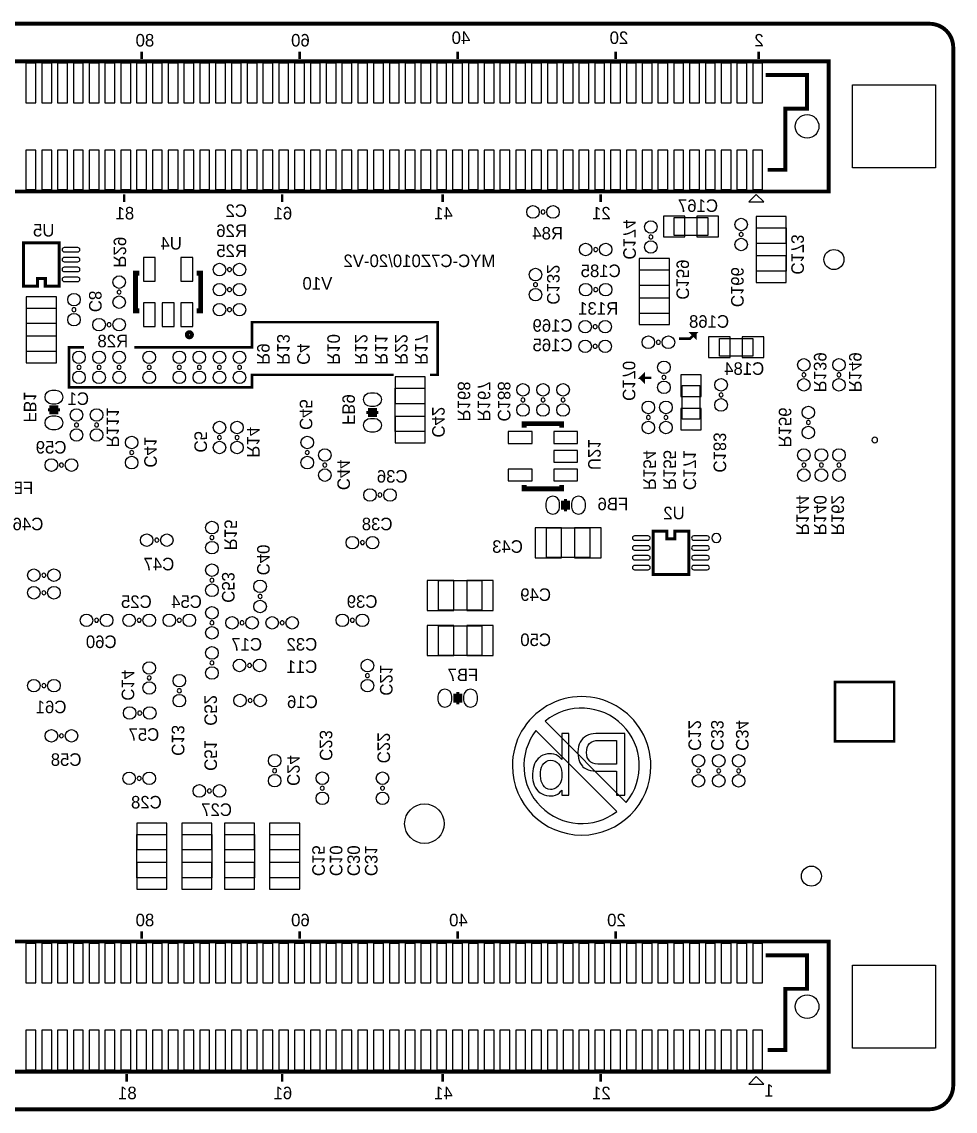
# Model space of a CAD drawing. Extents: x -0.1 to 75.1, y -0.1 to 55.1.
# Drawn here: x 27.8 to 75.1, y -0.1 to 55.1 of the extents above; entities that cross this region are included whole.
import ezdxf

# ---------------------------------------------------------------- set-up
doc = ezdxf.new("R2010")
doc.units = 0
for name, color, linetype in [('BG_OUTLINE', 7, 'CONTINUOUS'), ('BG_SILKSCREEN_BOTTOM', 254, 'CONTINUOUS'), ('PG_SILKSCREEN_BOTTOM', 153, 'CONTINUOUS'), ('PIN_BOTTOM', 132, 'CONTINUOUS'), ('RD_SILKSCREEN_BOTTOM', 253, 'CONTINUOUS')]:
    doc.layers.add(name, color=color, linetype=linetype)

msp = doc.modelspace()

# ---------------------------------------------------------------- linework, layer by layer
at = {"layer": 'BG_OUTLINE', "const_width": 0.2}
msp.add_lwpolyline([(1.199998, 0), (73.800005, 0, 0.414212), (75.000002, 1.199998), (75.000002, 53.799994, 0.414213), (73.800005, 54.999992), (1.199998, 54.999992, 0.414214), (0, 53.799994), (0, 1.199998, 0.414212), (1.199998, 0)], format="xyb", dxfattribs=at)
at = {"layer": 'BG_SILKSCREEN_BOTTOM', "const_width": 0.127}
for points in [[(33.909, 53.213), (33.909, 53.594)], [(41.91, 53.213), (41.91, 53.594)], [(49.911, 53.213), (49.911, 53.594)], [(57.912, 53.213), (57.912, 53.594)], [(65.151, 53.213), (65.151, 53.594)], [(33.02, 45.974), (33.02, 46.355)], [(41.021, 45.974), (41.021, 46.355)], [(49.149, 45.974), (49.149, 46.355)], [(57.15, 45.974), (57.15, 46.355)], [(33.528, 38.608), (39.497, 38.608), (39.497, 39.878), (44.069, 39.878)], [(44.069, 39.878), (48.895, 39.878), (48.895, 37.211), (48.514, 37.211)], [(61.1124, 39.0398), (61.6712, 39.0398), (61.9506, 39.3192), (61.7474, 39.3192), (61.9506, 39.116), (61.9506, 39.2684), (61.9252, 39.2938)], [(46.6598, 37.211), (39.497, 37.211), (39.497, 36.576), (30.226, 36.576), (30.226, 38.608), (30.988, 38.608)], [(59.7154, 37.0586), (59.182, 37.0586), (59.3344, 37.211), (59.3344, 36.8808), (59.182, 37.0332), (59.182, 37.0586), (59.2328, 37.0586), (59.2836, 37.0078)], [(69.0118, 18.6436), (72.011794, 18.6436), (72.011794, 21.643594), (69.0118, 21.643594), (69.0118, 18.6436)], [(33.909, 8.636), (33.909, 9.017)], [(41.91, 8.636), (41.91, 9.017)], [(49.911, 8.636), (49.911, 9.017)], [(57.912, 8.636), (57.912, 9.017)], [(33.147, 1.397), (33.147, 1.778)], [(41.021, 1.397), (41.021, 1.778)], [(49.149, 1.397), (49.149, 1.778)], [(57.15, 1.397), (57.15, 1.778)]]:
    msp.add_lwpolyline(points, dxfattribs=at)
at = {"layer": 'BG_SILKSCREEN_BOTTOM'}
for points in [[(59.690203, 17.399889, 1), (52.676822, 17.399899, 1)], [(58.446695, 15.550109, 0.904497), (54.333902, 19.662902)], [(53.870606, 19.186906, 0.880006), (57.970699, 15.087092)]]:
    msp.add_lwpolyline(points, format="xyb", close=True, dxfattribs=at)
for points in [[(53.990494, 16.114293), (54.080105, 16.03629), (54.180003, 15.974009), (54.288893, 15.927603), (54.407003, 15.896107), (54.535095, 15.880309), (54.610711, 15.877311), (54.746906, 15.886201), (54.867988, 15.914599), (54.97289, 15.961893), (55.063898, 16.027603), (55.139311, 16.112007), (55.175607, 16.169894), (55.175607, 15.913608), (55.54091, 15.913608), (55.54091, 19.033998), (55.175607, 19.033998), (55.175607, 17.72031), (55.087012, 17.816297), (54.991, 17.893005), (54.887089, 17.950409), (54.777107, 17.989804), (54.660292, 18.009895), (54.592499, 18.011902), (54.46141, 18.003799), (54.340506, 17.97939), (54.227501, 17.939207), (54.12359, 17.882895), (54.027603, 17.810201), (53.990494, 17.774895), (53.916605, 17.692091), (53.854096, 17.599406), (53.801797, 17.497298), (53.760395, 17.3863), (53.730093, 17.266412), (53.708808, 17.137405), (53.699588, 16.997909), (53.698902, 16.935399), (53.704007, 16.795191), (53.720009, 16.663111), (53.748203, 16.539997), (53.786507, 16.425901), (53.836011, 16.320999), (53.896489, 16.225291), (53.967101, 16.138398)], [(56.154295, 17.468088), (56.223891, 17.383506), (56.234101, 17.373295), (56.318607, 17.300702), (56.414695, 17.241291), (56.521604, 17.1958), (56.640501, 17.162501), (56.769711, 17.143197), (56.908903, 17.136389), (57.948093, 17.136389), (57.948093, 15.913608), (58.367701, 15.913608), (58.367701, 19.033998), (56.908903, 19.033998), (56.776595, 19.026911), (56.653709, 19.004509), (56.537606, 18.968212), (56.431688, 18.916904), (56.332907, 18.850305), (56.25211, 18.778703), (56.177409, 18.692901), (56.11589, 18.597093), (56.067401, 18.4912), (56.031105, 18.375097), (56.007991, 18.249113), (55.996789, 18.112511), (55.996789, 18.067503), (56.002911, 17.923993), (56.022011, 17.792903), (56.053507, 17.673091), (56.097907, 17.564811)], [(56.999607, 18.687796), (57.948093, 18.687796), (57.948093, 17.483303), (56.999607, 17.483303), (56.865495, 17.494504), (56.748401, 17.528794), (56.647588, 17.586198), (56.598312, 17.629403), (56.525389, 17.72031), (56.47309, 17.825212), (56.442788, 17.945303), (56.434711, 18.067503), (56.443905, 18.2118), (56.471007, 18.335701), (56.516499, 18.439613), (56.579999, 18.523407), (56.673699, 18.599099), (56.779897, 18.651499), (56.898794, 18.680913)], [(54.610711, 17.683988), (54.726789, 17.671009), (54.836797, 17.630394), (54.941699, 17.563109), (55.011295, 17.501311), (55.082897, 17.412691), (55.133494, 17.308805), (55.164507, 17.188688), (55.175607, 17.053509), (55.175607, 16.826509), (55.164507, 16.698493), (55.132503, 16.581399), (55.078909, 16.475405), (55.003192, 16.379698), (54.993007, 16.369513), (54.895191, 16.289807), (54.787292, 16.235401), (54.670198, 16.20901), (54.610711, 16.205911), (54.487597, 16.222193), (54.378809, 16.270503), (54.300095, 16.333191), (54.231489, 16.415995), (54.177895, 16.51381), (54.137509, 16.624808), (54.111398, 16.750792), (54.100197, 16.890009), (54.099206, 16.935399), (54.106293, 17.086809), (54.126613, 17.220895), (54.158896, 17.337811), (54.205099, 17.437811), (54.264789, 17.519599), (54.281807, 17.537709), (54.382695, 17.618405), (54.491611, 17.668011), (54.609695, 17.683988)]]:
    msp.add_lwpolyline(points, close=True, dxfattribs=at)
at = {"layer": 'PG_SILKSCREEN_BOTTOM'}
for points, const_width in [([(68.69999, 53.099995), (6.300013, 53.099995), (6.300013, 46.500009), (68.69999, 46.500009), (68.69999, 53.099995)], 0.2), ([(65.499996, 52.399997), (67.599992, 52.399997), (67.599992, 50.7), (66.499994, 50.7), (66.499994, 47.600006), (65.599996, 47.600006)], 0.2), ([(27.929002, 41.699002), (28.629, 41.699002), (28.629, 42.099001), (29.029, 42.099001), (29.029, 41.699002), (29.728998, 41.699002), (29.728998, 43.898998), (27.929002, 43.898998), (27.929002, 41.699002)], 0.1524), ([(33.795005, 40.458898), (33.595107, 40.458898), (33.595107, 42.359097), (33.795005, 42.359097)], 0.249911), ([(36.694897, 40.458898), (36.894999, 40.458898), (36.894999, 42.359097), (36.694897, 42.359097)], 0.249911), ([(29.1592, 35.433), (29.7688, 35.433)], 0.1524), ([(29.3116, 35.5854), (29.6164, 35.5854), (29.6164, 35.2806), (29.3116, 35.2806), (29.3116, 35.5854)], 0.1524), ([(45.2882, 35.306), (45.8978, 35.306)], 0.1524), ([(45.4406, 35.4584), (45.7454, 35.4584), (45.7454, 35.1536), (45.4406, 35.1536), (45.4406, 35.4584)], 0.1524), ([(55.172102, 34.535897), (55.172102, 34.735999), (53.271903, 34.735999), (53.271903, 34.535897)], 0.249911), ([(55.172102, 31.636005), (55.172102, 31.436107), (53.271903, 31.436107), (53.271903, 31.636005)], 0.249911), ([(55.372, 30.9118), (55.372, 30.3022)], 0.1524), ([(55.5244, 30.7594), (55.5244, 30.4546), (55.2196, 30.4546), (55.2196, 30.7594), (55.5244, 30.7594)], 0.1524), ([(61.605998, 29.293998), (60.906, 29.293998), (60.906, 28.893999), (60.506, 28.893999), (60.506, 29.293998), (59.806002, 29.293998), (59.806002, 27.094002), (61.605998, 27.094002), (61.605998, 29.293998)], 0.1524), ([(50.0634, 20.9804), (50.0634, 20.6756), (49.7586, 20.6756), (49.7586, 20.9804), (50.0634, 20.9804)], 0.1524), ([(49.911, 21.1328), (49.911, 20.5232)], 0.1524), ([(68.69999, 8.499983), (6.300013, 8.499983), (6.300013, 1.899996), (68.69999, 1.899996), (68.69999, 8.499983)], 0.2), ([(65.499996, 7.799984), (67.599992, 7.799984), (67.599992, 6.099988), (66.499994, 6.099988), (66.499994, 2.999994), (65.599996, 2.999994)], 0.2)]:
    msp.add_lwpolyline(points, dxfattribs=dict(at, const_width=const_width))
for points in [[(65.024, 46.355), (64.643, 45.974), (65.405, 45.974)], [(60.872091, 45.179488), (62.571909, 45.179488), (62.571909, 44.279312), (60.872091, 44.279312)], [(66.536087, 44.661099), (66.536087, 42.460901), (65.035913, 42.460901), (65.035913, 44.661099)], [(59.117713, 40.327301), (59.117713, 42.527499), (60.617887, 42.527499), (60.617887, 40.327301)], [(29.579087, 40.597099), (29.579087, 38.396901), (28.078887, 38.396901), (28.078887, 40.597099)], [(63.158091, 39.058088), (64.857909, 39.058088), (64.857909, 38.157912), (63.158091, 38.157912)], [(46.747913, 34.332901), (46.747913, 36.533099), (48.248113, 36.533099), (48.248113, 34.332901)], [(62.172088, 36.663909), (62.172088, 34.964091), (61.271912, 34.964091), (61.271912, 36.663909)], [(54.398901, 29.452087), (56.599125, 29.452087), (56.599125, 27.951887), (54.398901, 27.951887)], [(48.937901, 26.785087), (51.138099, 26.785087), (51.138099, 25.284887), (48.937901, 25.284887)], [(48.937901, 24.499087), (51.138125, 24.499087), (51.138125, 22.998887), (48.937901, 22.998887)], [(35.167087, 13.927099), (35.167087, 11.726901), (33.666913, 11.726901), (33.666913, 13.927099)], [(37.453087, 13.927099), (37.453087, 11.726901), (35.952913, 11.726901), (35.952913, 13.927099)], [(39.612087, 13.927099), (39.612087, 11.726901), (38.111913, 11.726901), (38.111913, 13.927099)], [(41.898087, 13.927099), (41.898087, 11.726901), (40.397913, 11.726901), (40.397913, 13.927099)], [(65.024, 1.651), (64.643, 1.27), (65.405, 1.27)]]:
    msp.add_lwpolyline(points, close=True, dxfattribs=at)
for points in [[(54.3306, 45.466, 1), (54.1274, 45.466, 1), (54.3306, 45.466)], [(59.7916, 44.196, 1), (59.5884, 44.196, 1), (59.7916, 44.196)], [(64.3636, 44.323, 1), (64.1604, 44.323, 1), (64.3636, 44.323)], [(56.9976, 43.561, 1), (56.7944, 43.561, 1), (56.9976, 43.561)], [(38.4556, 42.545, 1), (38.2524, 42.545, 1), (38.4556, 42.545)], [(32.8676, 41.402, 1), (32.6644, 41.402, 1), (32.8676, 41.402)], [(38.4556, 41.529, 1), (38.2524, 41.529, 1), (38.4556, 41.529)], [(53.9496, 41.783, 1), (53.7464, 41.783, 1), (53.9496, 41.783)], [(56.9976, 41.529, 1), (56.7944, 41.529, 1), (56.9976, 41.529)], [(30.5816, 40.513, 1), (30.3784, 40.513, 1), (30.5816, 40.513)], [(38.4556, 40.513, 1), (38.2524, 40.513, 1), (38.4556, 40.513)], [(32.3596, 39.751, 1), (32.1564, 39.751, 1), (32.3596, 39.751)], [(56.9722, 39.6494, 1), (56.769, 39.6494, 1), (56.9722, 39.6494)], [(56.9722, 38.6588, 1), (56.769, 38.6588, 1), (56.9722, 38.6588)], [(60.1726, 38.862, 1), (59.9694, 38.862, 1), (60.1726, 38.862)], [(30.8356, 37.592, 1), (30.6324, 37.592, 1), (30.8356, 37.592)], [(31.8516, 37.592, 1), (31.6484, 37.592, 1), (31.8516, 37.592)], [(32.8676, 37.592, 1), (32.6644, 37.592, 1), (32.8676, 37.592)], [(34.3916, 37.592, 1), (34.1884, 37.592, 1), (34.3916, 37.592)], [(35.9156, 37.592, 1), (35.7124, 37.592, 1), (35.9156, 37.592)], [(36.9316, 37.592, 1), (36.7284, 37.592, 1), (36.9316, 37.592)], [(37.9476, 37.592, 1), (37.7444, 37.592, 1), (37.9476, 37.592)], [(38.9636, 37.592, 1), (38.7604, 37.592, 1), (38.9636, 37.592)], [(60.452, 37.084, 1), (60.2488, 37.084, 1), (60.452, 37.084)], [(67.5386, 37.211, 1), (67.3354, 37.211, 1), (67.5386, 37.211)], [(69.3166, 37.211, 1), (69.1134, 37.211, 1), (69.3166, 37.211)], [(53.3146, 35.941, 1), (53.1114, 35.941, 1), (53.3146, 35.941)], [(54.3306, 35.941, 1), (54.1274, 35.941, 1), (54.3306, 35.941)], [(55.3466, 35.941, 1), (55.1434, 35.941, 1), (55.3466, 35.941)], [(63.3476, 36.195, 1), (63.1444, 36.195, 1), (63.3476, 36.195)], [(59.6646, 35.052, 1), (59.4614, 35.052, 1), (59.6646, 35.052)], [(60.5536, 35.052, 1), (60.3504, 35.052, 1), (60.5536, 35.052)], [(67.7672, 34.798, 1), (67.564, 34.798, 1), (67.7672, 34.798)], [(30.7086, 34.671, 1), (30.5054, 34.671, 1), (30.7086, 34.671)], [(31.7246, 34.671, 1), (31.5214, 34.671, 1), (31.7246, 34.671)], [(37.9476, 34.036, 0.99999), (37.7444, 34.036, 1.00001), (37.9476, 34.036)], [(38.8366, 34.036, 1.00001), (38.6334, 34.036, 0.99999), (38.8366, 34.036)], [(33.5026, 33.274, 0.99999), (33.2994, 33.274, 1.00001), (33.5026, 33.274)], [(42.3926, 33.274, 0.99999), (42.1894, 33.274, 1.00001), (42.3926, 33.274)], [(29.9466, 32.639, 0.99999), (29.7434, 32.639, 1.00001), (29.9466, 32.639)], [(43.2816, 32.639, 0.99999), (43.0784, 32.639, 1.00001), (43.2816, 32.639)], [(67.5386, 32.639, 1), (67.3354, 32.639, 1), (67.5386, 32.639)], [(68.4276, 32.639, 1), (68.2244, 32.639, 1), (68.4276, 32.639)], [(69.3166, 32.639, 1), (69.1134, 32.639, 1), (69.3166, 32.639)], [(46.0756, 31.123001, 0.99999), (45.8724, 31.123001, 1.00001), (46.0756, 31.123001)], [(34.7726, 28.837001, 0.99999), (34.5694, 28.837001, 1.00001), (34.7726, 28.837001)], [(37.5666, 28.964001, 0.99999), (37.3634, 28.964001, 1.00001), (37.5666, 28.964001)], [(45.1866, 28.710001, 0.99999), (44.9834, 28.710001, 1.00001), (45.1866, 28.710001)], [(29.0576, 27.059001, 1.00001), (28.8544, 27.059001, 0.99999), (29.0576, 27.059001)], [(37.5666, 26.805001, 0.99999), (37.3634, 26.805001, 1.00001), (37.5666, 26.805001)], [(29.0576, 26.170001, 1.00001), (28.8544, 26.170001, 0.99999), (29.0576, 26.170001)], [(40.005, 25.9842, 0.99999), (39.8018, 25.9842, 1.00001), (40.005, 25.9842)], [(31.7246, 24.773001, 0.99999), (31.5214, 24.773001, 1.00001), (31.7246, 24.773001)], [(33.8836, 24.773001, 0.99999), (33.6804, 24.773001, 1.00001), (33.8836, 24.773001)], [(35.9156, 24.773001, 0.99999), (35.7124, 24.773001, 1.00001), (35.9156, 24.773001)], [(44.6786, 24.773001, 0.99999), (44.4754, 24.773001, 1.00001), (44.6786, 24.773001)], [(37.5666, 24.646001, 0.99999), (37.3634, 24.646001, 1.00001), (37.5666, 24.646001)], [(39.0906, 24.646001, 0.99999), (38.8874, 24.646001, 1.00001), (39.0906, 24.646001)], [(41.1226, 24.646001, 0.99999), (40.9194, 24.646001, 1.00001), (41.1226, 24.646001)], [(37.5666, 22.614001, 0.99999), (37.3634, 22.614001, 1.00001), (37.5666, 22.614001)], [(39.4716, 22.487001, 0.99999), (39.2684, 22.487001, 1.00001), (39.4716, 22.487001)], [(29.0576, 21.463, 1), (28.8544, 21.463, 1), (29.0576, 21.463)], [(34.3916, 21.852001, 0.99999), (34.1884, 21.852001, 1.00001), (34.3916, 21.852001)], [(45.4406, 21.971, 1), (45.2374, 21.971, 1), (45.4406, 21.971)], [(35.9156, 21.206993, 0.99994), (35.7124, 21.207019, 1.00006), (35.9156, 21.206993)], [(39.4986, 20.709001, 0.99999), (39.2954, 20.709001, 1.00001), (39.4986, 20.709001)], [(33.9106, 20.074001, 0.99999), (33.7074, 20.074001, 1.00001), (33.9106, 20.074001)], [(29.9466, 18.923, 1.00001), (29.7434, 18.923, 0.99999), (29.9466, 18.923)], [(40.7416, 17.153001, 0.99999), (40.5384, 17.153001, 1.00001), (40.7416, 17.153001)], [(62.2046, 17.145, 0.99999), (62.0014, 17.145, 1.00001), (62.2046, 17.145)], [(63.228601, 17.145, 1), (63.025401, 17.145, 1), (63.228601, 17.145)], [(64.2366, 17.145, 1), (64.0334, 17.145, 1), (64.2366, 17.145)], [(33.8836, 16.764, 1), (33.6804, 16.764, 1), (33.8836, 16.764)], [(37.4396, 16.129, 1), (37.2364, 16.129, 1), (37.4396, 16.129)], [(43.1546, 16.264001, 0.99999), (42.9514, 16.264001, 1.00001), (43.1546, 16.264001)], [(46.2026, 16.264001, 0.99999), (45.9994, 16.264001, 1.00001), (46.2026, 16.264001)]]:
    msp.add_lwpolyline(points, format="xyb", dxfattribs=at)
at = {"layer": 'PG_SILKSCREEN_BOTTOM', "const_width": 0.2032}
msp.add_lwpolyline([(36.449, 39.243, 1), (36.195, 39.243, 1), (36.449, 39.243)], format="xyb", dxfattribs=at)
at = {"layer": 'PG_SILKSCREEN_BOTTOM'}
for points in [[(71.17019, 33.909, 1), (70.88581, 33.909, 1)], [(63.229592, 28.944011, 1), (62.782408, 28.943989, 1)]]:
    msp.add_lwpolyline(points, format="xyb", close=True, dxfattribs=at)
at = {"layer": 'PIN_BOTTOM'}
for points in [[(28.550006, 51), (28.550006, 52.999996), (28.050007, 52.999996), (28.050007, 51)], [(29.350005, 51), (29.350005, 52.999996), (28.850006, 52.999996), (28.850006, 51)], [(30.150003, 51), (30.150003, 52.999996), (29.650004, 52.999996), (29.650004, 51)], [(30.950002, 51), (30.950002, 52.999996), (30.450003, 52.999996), (30.450003, 51)], [(31.750025, 51), (31.750025, 52.999996), (31.250026, 52.999996), (31.250026, 51)], [(32.550024, 51), (32.550024, 52.999996), (32.050025, 52.999996), (32.050025, 51)], [(33.350022, 51), (33.350022, 52.999996), (32.850023, 52.999996), (32.850023, 51)], [(34.150021, 51), (34.150021, 52.999996), (33.650022, 52.999996), (33.650022, 51)], [(34.950019, 51), (34.950019, 52.999996), (34.45002, 52.999996), (34.45002, 51)], [(35.750017, 51), (35.750017, 52.999996), (35.250018, 52.999996), (35.250018, 51)], [(36.550016, 51), (36.550016, 52.999996), (36.050017, 52.999996), (36.050017, 51)], [(37.350014, 51), (37.350014, 52.999996), (36.850015, 52.999996), (36.850015, 51)], [(38.150013, 51), (38.150013, 52.999996), (37.650014, 52.999996), (37.650014, 51)], [(38.950011, 51), (38.950011, 52.999996), (38.450012, 52.999996), (38.450012, 51)], [(39.750009, 51), (39.750009, 52.999996), (39.25001, 52.999996), (39.25001, 51)], [(40.550008, 51), (40.550008, 52.999996), (40.050009, 52.999996), (40.050009, 51)], [(41.350006, 51), (41.350006, 52.999996), (40.850007, 52.999996), (40.850007, 51)], [(42.150005, 51), (42.150005, 52.999996), (41.650006, 52.999996), (41.650006, 51)], [(42.950003, 51), (42.950003, 52.999996), (42.450004, 52.999996), (42.450004, 51)], [(43.750001, 51), (43.750001, 52.999996), (43.250002, 52.999996), (43.250002, 51)], [(44.550025, 51), (44.550025, 52.999996), (44.050026, 52.999996), (44.050026, 51)], [(45.350024, 51), (45.350024, 52.999996), (44.850025, 52.999996), (44.850025, 51)], [(46.150022, 51), (46.150022, 52.999996), (45.650023, 52.999996), (45.650023, 51)], [(46.95002, 51), (46.95002, 52.999996), (46.450021, 52.999996), (46.450021, 51)], [(47.750019, 51), (47.750019, 52.999996), (47.25002, 52.999996), (47.25002, 51)], [(48.550017, 51), (48.550017, 52.999996), (48.050018, 52.999996), (48.050018, 51)], [(49.350016, 51), (49.350016, 52.999996), (48.850017, 52.999996), (48.850017, 51)], [(50.150014, 51), (50.150014, 52.999996), (49.650015, 52.999996), (49.650015, 51)], [(50.950012, 51), (50.950012, 52.999996), (50.450013, 52.999996), (50.450013, 51)], [(51.750011, 51), (51.750011, 52.999996), (51.250012, 52.999996), (51.250012, 51)], [(52.550009, 51), (52.550009, 52.999996), (52.05001, 52.999996), (52.05001, 51)], [(53.350008, 51), (53.350008, 52.999996), (52.850009, 52.999996), (52.850009, 51)], [(54.150006, 51), (54.150006, 52.999996), (53.650007, 52.999996), (53.650007, 51)], [(54.950004, 51), (54.950004, 52.999996), (54.450005, 52.999996), (54.450005, 51)], [(55.750003, 51), (55.750003, 52.999996), (55.250004, 52.999996), (55.250004, 51)], [(56.550001, 51), (56.550001, 52.999996), (56.050002, 52.999996), (56.050002, 51)], [(57.350025, 51), (57.350025, 52.999996), (56.850026, 52.999996), (56.850026, 51)], [(58.150023, 51), (58.150023, 52.999996), (57.650024, 52.999996), (57.650024, 51)], [(58.950022, 51), (58.950022, 52.999996), (58.450023, 52.999996), (58.450023, 51)], [(59.75002, 51), (59.75002, 52.999996), (59.250021, 52.999996), (59.250021, 51)], [(60.550019, 51), (60.550019, 52.999996), (60.05002, 52.999996), (60.05002, 51)], [(61.350017, 51), (61.350017, 52.999996), (60.850018, 52.999996), (60.850018, 51)], [(62.150015, 51), (62.150015, 52.999996), (61.650016, 52.999996), (61.650016, 51)], [(62.950014, 51), (62.950014, 52.999996), (62.450015, 52.999996), (62.450015, 51)], [(63.750012, 51), (63.750012, 52.999996), (63.250013, 52.999996), (63.250013, 51)], [(64.550011, 51), (64.550011, 52.999996), (64.050012, 52.999996), (64.050012, 51)], [(65.350009, 51), (65.350009, 52.999996), (64.85001, 52.999996), (64.85001, 51)], [(69.900038, 47.700057), (69.900038, 51.899947), (74.099928, 51.899947), (74.099928, 47.700057)], [(69.900063, 47.700057), (69.900063, 51.899947), (74.099953, 51.899947), (74.099953, 47.700057)], [(28.550006, 46.600008), (28.550006, 48.600004), (28.050007, 48.600004), (28.050007, 46.600008)], [(29.350005, 46.600008), (29.350005, 48.600004), (28.850006, 48.600004), (28.850006, 46.600008)], [(30.150003, 46.600008), (30.150003, 48.600004), (29.650004, 48.600004), (29.650004, 46.600008)], [(30.950002, 46.600008), (30.950002, 48.600004), (30.450003, 48.600004), (30.450003, 46.600008)], [(31.750025, 46.600008), (31.750025, 48.600004), (31.250026, 48.600004), (31.250026, 46.600008)], [(32.550024, 46.600008), (32.550024, 48.600004), (32.050025, 48.600004), (32.050025, 46.600008)], [(33.350022, 46.600008), (33.350022, 48.600004), (32.850023, 48.600004), (32.850023, 46.600008)], [(34.150021, 46.600008), (34.150021, 48.600004), (33.650022, 48.600004), (33.650022, 46.600008)], [(34.950019, 46.600008), (34.950019, 48.600004), (34.45002, 48.600004), (34.45002, 46.600008)], [(35.750017, 46.600008), (35.750017, 48.600004), (35.250018, 48.600004), (35.250018, 46.600008)], [(36.550016, 46.600008), (36.550016, 48.600004), (36.050017, 48.600004), (36.050017, 46.600008)], [(37.350014, 46.600008), (37.350014, 48.600004), (36.850015, 48.600004), (36.850015, 46.600008)], [(38.150013, 46.600008), (38.150013, 48.600004), (37.650014, 48.600004), (37.650014, 46.600008)], [(38.950011, 46.600008), (38.950011, 48.600004), (38.450012, 48.600004), (38.450012, 46.600008)], [(39.750009, 46.600008), (39.750009, 48.600004), (39.25001, 48.600004), (39.25001, 46.600008)], [(40.550008, 46.600008), (40.550008, 48.600004), (40.050009, 48.600004), (40.050009, 46.600008)], [(41.350006, 46.600008), (41.350006, 48.600004), (40.850007, 48.600004), (40.850007, 46.600008)], [(42.150005, 46.600008), (42.150005, 48.600004), (41.650006, 48.600004), (41.650006, 46.600008)], [(42.950003, 46.600008), (42.950003, 48.600004), (42.450004, 48.600004), (42.450004, 46.600008)], [(43.750001, 46.600008), (43.750001, 48.600004), (43.250002, 48.600004), (43.250002, 46.600008)], [(44.550025, 46.600008), (44.550025, 48.600004), (44.050026, 48.600004), (44.050026, 46.600008)], [(45.350024, 46.600008), (45.350024, 48.600004), (44.850025, 48.600004), (44.850025, 46.600008)], [(46.150022, 46.600008), (46.150022, 48.600004), (45.650023, 48.600004), (45.650023, 46.600008)], [(46.95002, 46.600008), (46.95002, 48.600004), (46.450021, 48.600004), (46.450021, 46.600008)], [(47.750019, 46.600008), (47.750019, 48.600004), (47.25002, 48.600004), (47.25002, 46.600008)], [(48.550017, 46.600008), (48.550017, 48.600004), (48.050018, 48.600004), (48.050018, 46.600008)], [(49.350016, 46.600008), (49.350016, 48.600004), (48.850017, 48.600004), (48.850017, 46.600008)], [(50.150014, 46.600008), (50.150014, 48.600004), (49.650015, 48.600004), (49.650015, 46.600008)], [(50.950012, 46.600008), (50.950012, 48.600004), (50.450013, 48.600004), (50.450013, 46.600008)], [(51.750011, 46.600008), (51.750011, 48.600004), (51.250012, 48.600004), (51.250012, 46.600008)], [(52.550009, 46.600008), (52.550009, 48.600004), (52.05001, 48.600004), (52.05001, 46.600008)], [(53.350008, 46.600008), (53.350008, 48.600004), (52.850009, 48.600004), (52.850009, 46.600008)], [(54.150006, 46.600008), (54.150006, 48.600004), (53.650007, 48.600004), (53.650007, 46.600008)], [(54.950004, 46.600008), (54.950004, 48.600004), (54.450005, 48.600004), (54.450005, 46.600008)], [(55.750003, 46.600008), (55.750003, 48.600004), (55.250004, 48.600004), (55.250004, 46.600008)], [(56.550001, 46.600008), (56.550001, 48.600004), (56.050002, 48.600004), (56.050002, 46.600008)], [(57.350025, 46.600008), (57.350025, 48.600004), (56.850026, 48.600004), (56.850026, 46.600008)], [(58.150023, 46.600008), (58.150023, 48.600004), (57.650024, 48.600004), (57.650024, 46.600008)], [(58.950022, 46.600008), (58.950022, 48.600004), (58.450023, 48.600004), (58.450023, 46.600008)], [(59.75002, 46.600008), (59.75002, 48.600004), (59.250021, 48.600004), (59.250021, 46.600008)], [(60.550019, 46.600008), (60.550019, 48.600004), (60.05002, 48.600004), (60.05002, 46.600008)], [(61.350017, 46.600008), (61.350017, 48.600004), (60.850018, 48.600004), (60.850018, 46.600008)], [(62.150015, 46.600008), (62.150015, 48.600004), (61.650016, 48.600004), (61.650016, 46.600008)], [(62.950014, 46.600008), (62.950014, 48.600004), (62.450015, 48.600004), (62.450015, 46.600008)], [(63.750012, 46.600008), (63.750012, 48.600004), (63.250013, 48.600004), (63.250013, 46.600008)], [(64.550011, 46.600008), (64.550011, 48.600004), (64.050012, 48.600004), (64.050012, 46.600008)], [(65.350009, 46.600008), (65.350009, 48.600004), (64.85001, 48.600004), (64.85001, 46.600008)], [(60.325991, 45.2501), (60.325991, 44.2087), (61.418191, 44.2087), (61.418191, 45.2501)], [(62.025809, 45.2501), (62.025809, 44.2087), (63.118009, 44.2087), (63.118009, 45.2501)], [(66.548, 45.234098), (65.024, 45.234098), (65.024, 43.887898), (66.548, 43.887898)], [(33.995157, 41.959047), (34.595054, 41.959047), (34.595054, 43.158943), (33.995157, 43.158943)], [(35.895051, 41.959047), (36.494949, 41.959047), (36.494949, 43.158943), (35.895051, 43.158943)], [(59.1058, 41.754298), (60.6298, 41.754298), (60.6298, 43.100498), (59.1058, 43.100498)], [(66.548, 43.234102), (65.024, 43.234102), (65.024, 41.887902), (66.548, 41.887902)], [(29.591, 41.170098), (28.067, 41.170098), (28.067, 39.823898), (29.591, 39.823898)], [(33.995157, 39.659052), (34.595054, 39.659052), (34.595054, 40.858948), (33.995157, 40.858948)], [(34.945041, 39.659052), (35.544938, 39.659052), (35.544938, 40.858948), (34.945041, 40.858948)], [(35.895051, 39.659052), (36.494949, 39.659052), (36.494949, 40.858948), (35.895051, 40.858948)], [(59.1058, 39.754302), (60.6298, 39.754302), (60.6298, 41.100502), (59.1058, 41.100502)], [(29.591, 39.170102), (28.067, 39.170102), (28.067, 37.823902), (29.591, 37.823902)], [(62.611991, 39.1287), (62.611991, 38.0873), (63.704191, 38.0873), (63.704191, 39.1287)], [(64.311809, 39.1287), (64.311809, 38.0873), (65.404009, 38.0873), (65.404009, 39.1287)], [(46.736, 35.759898), (48.26, 35.759898), (48.26, 37.106098), (46.736, 37.106098)], [(62.2427, 37.210009), (61.2013, 37.210009), (61.2013, 36.117809), (62.2427, 36.117809)], [(62.2427, 35.510191), (61.2013, 35.510191), (61.2013, 34.417991), (62.2427, 34.417991)], [(46.736, 33.759902), (48.26, 33.759902), (48.26, 35.106102), (46.736, 35.106102)], [(53.671953, 33.736051), (53.671953, 34.335949), (52.472057, 34.335949), (52.472057, 33.736051)], [(55.971948, 33.736051), (55.971948, 34.335949), (54.772052, 34.335949), (54.772052, 33.736051)], [(55.971948, 32.786041), (55.971948, 33.385938), (54.772052, 33.385938), (54.772052, 32.786041)], [(53.671953, 31.836157), (53.671953, 32.436054), (52.472057, 32.436054), (52.472057, 31.836157)], [(55.971948, 31.836157), (55.971948, 32.436054), (54.772052, 32.436054), (54.772052, 31.836157)], [(53.825902, 29.464), (53.825902, 27.94), (55.172102, 27.94), (55.172102, 29.464)], [(55.825898, 29.464), (55.825898, 27.94), (57.172098, 27.94), (57.172098, 29.464)], [(48.364902, 26.797), (48.364902, 25.273), (49.711102, 25.273), (49.711102, 26.797)], [(50.364898, 26.797), (50.364898, 25.273), (51.711098, 25.273), (51.711098, 26.797)], [(48.364902, 24.511), (48.364902, 22.987), (49.711102, 22.987), (49.711102, 24.511)], [(50.364898, 24.511), (50.364898, 22.987), (51.711098, 22.987), (51.711098, 24.511)], [(35.179, 14.500098), (33.655, 14.500098), (33.655, 13.153898), (35.179, 13.153898)], [(37.465, 14.500098), (35.941, 14.500098), (35.941, 13.153898), (37.465, 13.153898)], [(39.624, 14.500098), (38.1, 14.500098), (38.1, 13.153898), (39.624, 13.153898)], [(41.91, 14.500098), (40.386, 14.500098), (40.386, 13.153898), (41.91, 13.153898)], [(35.179, 12.500102), (33.655, 12.500102), (33.655, 11.153902), (35.179, 11.153902)], [(37.465, 12.500102), (35.941, 12.500102), (35.941, 11.153902), (37.465, 11.153902)], [(39.624, 12.500102), (38.1, 12.500102), (38.1, 11.153902), (39.624, 11.153902)], [(41.91, 12.500102), (40.386, 12.500102), (40.386, 11.153902), (41.91, 11.153902)], [(28.550006, 6.399987), (28.550006, 8.399983), (28.050007, 8.399983), (28.050007, 6.399987)], [(29.350005, 6.399987), (29.350005, 8.399983), (28.850006, 8.399983), (28.850006, 6.399987)], [(30.150003, 6.399987), (30.150003, 8.399983), (29.650004, 8.399983), (29.650004, 6.399987)], [(30.950002, 6.399987), (30.950002, 8.399983), (30.450003, 8.399983), (30.450003, 6.399987)], [(31.750025, 6.399987), (31.750025, 8.399983), (31.250026, 8.399983), (31.250026, 6.399987)], [(32.550024, 6.399987), (32.550024, 8.399983), (32.050025, 8.399983), (32.050025, 6.399987)], [(33.350022, 6.399987), (33.350022, 8.399983), (32.850023, 8.399983), (32.850023, 6.399987)], [(34.150021, 6.399987), (34.150021, 8.399983), (33.650022, 8.399983), (33.650022, 6.399987)], [(34.950019, 6.399987), (34.950019, 8.399983), (34.45002, 8.399983), (34.45002, 6.399987)], [(35.750017, 6.399987), (35.750017, 8.399983), (35.250018, 8.399983), (35.250018, 6.399987)], [(36.550016, 6.399987), (36.550016, 8.399983), (36.050017, 8.399983), (36.050017, 6.399987)], [(37.350014, 6.399987), (37.350014, 8.399983), (36.850015, 8.399983), (36.850015, 6.399987)], [(38.150013, 6.399987), (38.150013, 8.399983), (37.650014, 8.399983), (37.650014, 6.399987)], [(38.950011, 6.399987), (38.950011, 8.399983), (38.450012, 8.399983), (38.450012, 6.399987)], [(39.750009, 6.399987), (39.750009, 8.399983), (39.25001, 8.399983), (39.25001, 6.399987)], [(40.550008, 6.399987), (40.550008, 8.399983), (40.050009, 8.399983), (40.050009, 6.399987)], [(41.350006, 6.399987), (41.350006, 8.399983), (40.850007, 8.399983), (40.850007, 6.399987)], [(42.150005, 6.399987), (42.150005, 8.399983), (41.650006, 8.399983), (41.650006, 6.399987)], [(42.950003, 6.399987), (42.950003, 8.399983), (42.450004, 8.399983), (42.450004, 6.399987)], [(43.750001, 6.399987), (43.750001, 8.399983), (43.250002, 8.399983), (43.250002, 6.399987)], [(44.550025, 6.399987), (44.550025, 8.399983), (44.050026, 8.399983), (44.050026, 6.399987)], [(45.350024, 6.399987), (45.350024, 8.399983), (44.850025, 8.399983), (44.850025, 6.399987)], [(46.150022, 6.399987), (46.150022, 8.399983), (45.650023, 8.399983), (45.650023, 6.399987)], [(46.95002, 6.399987), (46.95002, 8.399983), (46.450021, 8.399983), (46.450021, 6.399987)], [(47.750019, 6.399987), (47.750019, 8.399983), (47.25002, 8.399983), (47.25002, 6.399987)], [(48.550017, 6.399987), (48.550017, 8.399983), (48.050018, 8.399983), (48.050018, 6.399987)], [(49.350016, 6.399987), (49.350016, 8.399983), (48.850017, 8.399983), (48.850017, 6.399987)], [(50.150014, 6.399987), (50.150014, 8.399983), (49.650015, 8.399983), (49.650015, 6.399987)], [(50.950012, 6.399987), (50.950012, 8.399983), (50.450013, 8.399983), (50.450013, 6.399987)], [(51.750011, 6.399987), (51.750011, 8.399983), (51.250012, 8.399983), (51.250012, 6.399987)], [(52.550009, 6.399987), (52.550009, 8.399983), (52.05001, 8.399983), (52.05001, 6.399987)], [(53.350008, 6.399987), (53.350008, 8.399983), (52.850009, 8.399983), (52.850009, 6.399987)], [(54.150006, 6.399987), (54.150006, 8.399983), (53.650007, 8.399983), (53.650007, 6.399987)], [(54.950004, 6.399987), (54.950004, 8.399983), (54.450005, 8.399983), (54.450005, 6.399987)], [(55.750003, 6.399987), (55.750003, 8.399983), (55.250004, 8.399983), (55.250004, 6.399987)], [(56.550001, 6.399987), (56.550001, 8.399983), (56.050002, 8.399983), (56.050002, 6.399987)], [(57.350025, 6.399987), (57.350025, 8.399983), (56.850026, 8.399983), (56.850026, 6.399987)], [(58.150023, 6.399987), (58.150023, 8.399983), (57.650024, 8.399983), (57.650024, 6.399987)], [(58.950022, 6.399987), (58.950022, 8.399983), (58.450023, 8.399983), (58.450023, 6.399987)], [(59.75002, 6.399987), (59.75002, 8.399983), (59.250021, 8.399983), (59.250021, 6.399987)], [(60.550019, 6.399987), (60.550019, 8.399983), (60.05002, 8.399983), (60.05002, 6.399987)], [(61.350017, 6.399987), (61.350017, 8.399983), (60.850018, 8.399983), (60.850018, 6.399987)], [(62.150015, 6.399987), (62.150015, 8.399983), (61.650016, 8.399983), (61.650016, 6.399987)], [(62.950014, 6.399987), (62.950014, 8.399983), (62.450015, 8.399983), (62.450015, 6.399987)], [(63.750012, 6.399987), (63.750012, 8.399983), (63.250013, 8.399983), (63.250013, 6.399987)], [(64.550011, 6.399987), (64.550011, 8.399983), (64.050012, 8.399983), (64.050012, 6.399987)], [(65.350009, 6.399987), (65.350009, 8.399983), (64.85001, 8.399983), (64.85001, 6.399987)], [(69.900038, 3.100045), (69.900038, 7.299935), (74.099928, 7.299935), (74.099928, 3.100045)], [(69.900063, 3.100045), (69.900063, 7.299935), (74.099953, 7.299935), (74.099953, 3.100045)], [(28.550006, 1.999996), (28.550006, 3.999992), (28.050007, 3.999992), (28.050007, 1.999996)], [(29.350005, 1.999996), (29.350005, 3.999992), (28.850006, 3.999992), (28.850006, 1.999996)], [(30.150003, 1.999996), (30.150003, 3.999992), (29.650004, 3.999992), (29.650004, 1.999996)], [(30.950002, 1.999996), (30.950002, 3.999992), (30.450003, 3.999992), (30.450003, 1.999996)], [(31.750025, 1.999996), (31.750025, 3.999992), (31.250026, 3.999992), (31.250026, 1.999996)], [(32.550024, 1.999996), (32.550024, 3.999992), (32.050025, 3.999992), (32.050025, 1.999996)], [(33.350022, 1.999996), (33.350022, 3.999992), (32.850023, 3.999992), (32.850023, 1.999996)], [(34.150021, 1.999996), (34.150021, 3.999992), (33.650022, 3.999992), (33.650022, 1.999996)], [(34.950019, 1.999996), (34.950019, 3.999992), (34.45002, 3.999992), (34.45002, 1.999996)], [(35.750017, 1.999996), (35.750017, 3.999992), (35.250018, 3.999992), (35.250018, 1.999996)], [(36.550016, 1.999996), (36.550016, 3.999992), (36.050017, 3.999992), (36.050017, 1.999996)], [(37.350014, 1.999996), (37.350014, 3.999992), (36.850015, 3.999992), (36.850015, 1.999996)], [(38.150013, 1.999996), (38.150013, 3.999992), (37.650014, 3.999992), (37.650014, 1.999996)], [(38.950011, 1.999996), (38.950011, 3.999992), (38.450012, 3.999992), (38.450012, 1.999996)], [(39.750009, 1.999996), (39.750009, 3.999992), (39.25001, 3.999992), (39.25001, 1.999996)], [(40.550008, 1.999996), (40.550008, 3.999992), (40.050009, 3.999992), (40.050009, 1.999996)], [(41.350006, 1.999996), (41.350006, 3.999992), (40.850007, 3.999992), (40.850007, 1.999996)], [(42.150005, 1.999996), (42.150005, 3.999992), (41.650006, 3.999992), (41.650006, 1.999996)], [(42.950003, 1.999996), (42.950003, 3.999992), (42.450004, 3.999992), (42.450004, 1.999996)], [(43.750001, 1.999996), (43.750001, 3.999992), (43.250002, 3.999992), (43.250002, 1.999996)], [(44.550025, 1.999996), (44.550025, 3.999992), (44.050026, 3.999992), (44.050026, 1.999996)], [(45.350024, 1.999996), (45.350024, 3.999992), (44.850025, 3.999992), (44.850025, 1.999996)], [(46.150022, 1.999996), (46.150022, 3.999992), (45.650023, 3.999992), (45.650023, 1.999996)], [(46.95002, 1.999996), (46.95002, 3.999992), (46.450021, 3.999992), (46.450021, 1.999996)], [(47.750019, 1.999996), (47.750019, 3.999992), (47.25002, 3.999992), (47.25002, 1.999996)], [(48.550017, 1.999996), (48.550017, 3.999992), (48.050018, 3.999992), (48.050018, 1.999996)], [(49.350016, 1.999996), (49.350016, 3.999992), (48.850017, 3.999992), (48.850017, 1.999996)], [(50.150014, 1.999996), (50.150014, 3.999992), (49.650015, 3.999992), (49.650015, 1.999996)], [(50.950012, 1.999996), (50.950012, 3.999992), (50.450013, 3.999992), (50.450013, 1.999996)], [(51.750011, 1.999996), (51.750011, 3.999992), (51.250012, 3.999992), (51.250012, 1.999996)], [(52.550009, 1.999996), (52.550009, 3.999992), (52.05001, 3.999992), (52.05001, 1.999996)], [(53.350008, 1.999996), (53.350008, 3.999992), (52.850009, 3.999992), (52.850009, 1.999996)], [(54.150006, 1.999996), (54.150006, 3.999992), (53.650007, 3.999992), (53.650007, 1.999996)], [(54.950004, 1.999996), (54.950004, 3.999992), (54.450005, 3.999992), (54.450005, 1.999996)], [(55.750003, 1.999996), (55.750003, 3.999992), (55.250004, 3.999992), (55.250004, 1.999996)], [(56.550001, 1.999996), (56.550001, 3.999992), (56.050002, 3.999992), (56.050002, 1.999996)], [(57.350025, 1.999996), (57.350025, 3.999992), (56.850026, 3.999992), (56.850026, 1.999996)], [(58.150023, 1.999996), (58.150023, 3.999992), (57.650024, 3.999992), (57.650024, 1.999996)], [(58.950022, 1.999996), (58.950022, 3.999992), (58.450023, 3.999992), (58.450023, 1.999996)], [(59.75002, 1.999996), (59.75002, 3.999992), (59.250021, 3.999992), (59.250021, 1.999996)], [(60.550019, 1.999996), (60.550019, 3.999992), (60.05002, 3.999992), (60.05002, 1.999996)], [(61.350017, 1.999996), (61.350017, 3.999992), (60.850018, 3.999992), (60.850018, 1.999996)], [(62.150015, 1.999996), (62.150015, 3.999992), (61.650016, 3.999992), (61.650016, 1.999996)], [(62.950014, 1.999996), (62.950014, 3.999992), (62.450015, 3.999992), (62.450015, 1.999996)], [(63.750012, 1.999996), (63.750012, 3.999992), (63.250013, 3.999992), (63.250013, 1.999996)], [(64.550011, 1.999996), (64.550011, 3.999992), (64.050012, 3.999992), (64.050012, 1.999996)], [(65.350009, 1.999996), (65.350009, 3.999992), (64.85001, 3.999992), (64.85001, 1.999996)]]:
    msp.add_lwpolyline(points, close=True, dxfattribs=at)
for points in [[(29.988993, 43.439017), (30.669001, 43.439017, 1), (30.669001, 43.659006), (29.988993, 43.659006, 1)], [(29.988993, 42.939017), (30.669001, 42.939017, 1), (30.669001, 43.159007), (29.988993, 43.159007, 1)], [(29.988993, 42.438993), (30.669001, 42.438993, 1), (30.669001, 42.658983), (29.988993, 42.658983, 1)], [(29.988993, 41.938994), (30.669001, 41.938994, 1), (30.669001, 42.158983), (29.988993, 42.158983, 1)], [(29.564, 35.733012), (29.364, 35.733012, -1), (29.364, 36.433011), (29.564, 36.433011, -1)], [(45.693, 35.606012), (45.493, 35.606012, -1), (45.493, 36.306011), (45.693, 36.306011, -1)], [(29.564, 34.432989), (29.364, 34.432989, -1), (29.364, 35.132988), (29.564, 35.132988, -1)], [(45.693, 34.305989), (45.493, 34.305989, -1), (45.493, 35.005988), (45.693, 35.005988, -1)], [(54.371989, 30.707), (54.371989, 30.507, 1), (55.071988, 30.507), (55.071988, 30.707, 1)], [(55.672012, 30.707), (55.672012, 30.507, 1), (56.372011, 30.507), (56.372011, 30.707, 1)], [(59.546007, 29.054006), (58.865999, 29.054006, 1), (58.865999, 28.834016), (59.546007, 28.834016, 1)], [(62.546001, 29.054006), (61.865993, 29.054006, 1), (61.865993, 28.834016), (62.546001, 28.834016, 1)], [(59.546007, 28.554007), (58.865999, 28.554007, 1), (58.865999, 28.334018), (59.546007, 28.334018, 1)], [(62.546001, 28.554007), (61.865993, 28.554007, 1), (61.865993, 28.334018), (62.546001, 28.334018, 1)], [(59.546007, 28.053982), (58.865999, 28.053982, 1), (58.865999, 27.833993), (59.546007, 27.833993, 1)], [(62.546001, 28.053982), (61.865993, 28.053982, 1), (61.865993, 27.833993), (62.546001, 27.833993, 1)], [(59.546007, 27.553983), (58.865999, 27.553983, 1), (58.865999, 27.333994), (59.546007, 27.333994, 1)], [(62.546001, 27.553983), (61.865993, 27.553983, 1), (61.865993, 27.333994), (62.546001, 27.333994, 1)], [(48.910989, 20.928), (48.910989, 20.728, 1), (49.610988, 20.728), (49.610988, 20.928, 1)], [(50.211012, 20.928), (50.211012, 20.728, 1), (50.911011, 20.728), (50.911011, 20.928, 1)]]:
    msp.add_lwpolyline(points, format="xyb", close=True, dxfattribs=at)
for centre, radius in [((67.599992, 49.800002), 0.599948), ((53.721, 45.466), 0.3175), ((54.737, 45.466), 0.3175), ((59.69, 44.704), 0.3175), ((64.262, 44.831), 0.3175), ((56.388, 43.561), 0.3175), ((57.404, 43.561), 0.3175), ((59.69, 43.688), 0.3175), ((64.262, 43.815), 0.3175), ((68.961, 43.053), 0.508), ((37.846, 42.545), 0.3175), ((38.862, 42.545), 0.3175), ((53.848, 42.291), 0.3175), ((32.766, 41.91), 0.3175), ((37.846, 41.529), 0.3175), ((38.862, 41.529), 0.3175), ((53.848, 41.275), 0.3175), ((56.388, 41.529), 0.3175), ((57.404, 41.529), 0.3175), ((30.48, 41.021), 0.3175), ((32.766, 40.894), 0.3175), ((30.48, 40.005), 0.3175), ((37.846, 40.513), 0.3175), ((38.862, 40.513), 0.3175), ((31.75, 39.751), 0.3175), ((32.766, 39.751), 0.3175), ((56.3626, 39.6494), 0.3175), ((57.3786, 39.6494), 0.3175), ((56.3626, 38.6588), 0.3175), ((57.3786, 38.6588), 0.3175), ((59.563, 38.862), 0.3175), ((60.579, 38.862), 0.3175), ((30.734, 38.1), 0.3175), ((31.75, 38.1), 0.3175), ((32.766, 38.1), 0.3175), ((34.29, 38.1), 0.3175), ((35.814, 38.1), 0.3175), ((36.83, 38.1), 0.3175), ((37.846, 38.1), 0.3175), ((38.862, 38.1), 0.3175), ((60.3504, 37.592), 0.3175), ((67.437, 37.719), 0.3175), ((69.215, 37.719), 0.3175), ((30.734, 37.084), 0.3175), ((31.75, 37.084), 0.3175), ((32.766, 37.084), 0.3175), ((34.29, 37.084), 0.3175), ((35.814, 37.084), 0.3175), ((36.83, 37.084), 0.3175), ((37.846, 37.084), 0.3175), ((38.862, 37.084), 0.3175), ((63.246, 36.703), 0.3175), ((67.437, 36.703), 0.3175), ((69.215, 36.703), 0.3175), ((53.213, 36.449), 0.3175), ((54.229, 36.449), 0.3175), ((55.245, 36.449), 0.3175), ((60.3504, 36.576), 0.3175), ((63.246, 35.687), 0.3175), ((30.607, 35.179), 0.3175), ((31.623, 35.179), 0.3175), ((53.213, 35.433), 0.3175), ((54.229, 35.433), 0.3175), ((55.245, 35.433), 0.3175), ((59.563, 35.56), 0.3175), ((60.452, 35.56), 0.3175), ((67.6656, 35.306), 0.3175), ((37.846, 34.544), 0.3175), ((38.735, 34.544), 0.3175), ((59.563, 34.544), 0.3175), ((60.452, 34.544), 0.3175), ((30.607, 34.163), 0.3175), ((31.623, 34.163), 0.3175), ((67.6656, 34.29), 0.3175), ((33.401, 33.782), 0.3175), ((37.846, 33.528), 0.3175), ((38.735, 33.528), 0.3175), ((42.291, 33.782), 0.3175), ((43.18, 33.147), 0.3175), ((67.437, 33.147), 0.3175), ((68.326, 33.147), 0.3175), ((69.215, 33.147), 0.3175), ((29.337, 32.639), 0.3175), ((30.353, 32.639), 0.3175), ((33.401, 32.766), 0.3175), ((42.291, 32.766), 0.3175), ((43.18, 32.131), 0.3175), ((67.437, 32.131), 0.3175), ((68.326, 32.131), 0.3175), ((69.215, 32.131), 0.3175), ((45.466, 31.123001), 0.3175), ((46.482, 31.123001), 0.3175), ((37.465, 29.472001), 0.3175), ((34.163, 28.837001), 0.3175), ((35.179, 28.837001), 0.3175), ((37.465, 28.456001), 0.3175), ((44.577, 28.710001), 0.3175), ((45.593, 28.710001), 0.3175), ((37.465, 27.313001), 0.3175), ((28.448, 27.059001), 0.3175), ((29.464, 27.059001), 0.3175), ((37.465, 26.297001), 0.3175), ((39.9034, 26.4922), 0.3175), ((28.448, 26.170001), 0.3175), ((29.464, 26.170001), 0.3175), ((37.465, 25.154001), 0.3175), ((39.9034, 25.4762), 0.3175), ((31.115, 24.773001), 0.3175), ((32.131, 24.773001), 0.3175), ((33.274, 24.773001), 0.3175), ((34.29, 24.773001), 0.3175), ((35.306, 24.773001), 0.3175), ((36.322, 24.773001), 0.3175), ((38.481, 24.646001), 0.3175), ((39.497, 24.646001), 0.3175), ((40.513, 24.646001), 0.3175), ((41.529, 24.646001), 0.3175), ((44.069, 24.773001), 0.3175), ((45.085, 24.773001), 0.3175), ((37.465, 24.138001), 0.3175), ((37.465, 23.122001), 0.3175), ((34.29, 22.360001), 0.3175), ((38.862, 22.487001), 0.3175), ((39.878, 22.487001), 0.3175), ((45.339, 22.479), 0.3175), ((37.465, 22.106001), 0.3175), ((28.448, 21.463), 0.3175), ((29.464, 21.463), 0.3175), ((34.29, 21.344001), 0.3175), ((35.814, 21.714993), 0.3175), ((45.339, 21.463), 0.3175), ((35.814, 20.698993), 0.3175), ((38.889, 20.709001), 0.3175), ((39.905, 20.709001), 0.3175), ((33.301, 20.074001), 0.3175), ((34.317, 20.074001), 0.3175), ((29.337, 18.923), 0.3175), ((30.353, 18.923), 0.3175), ((40.64, 17.661001), 0.3175), ((62.103, 17.653), 0.3175), ((63.127001, 17.653), 0.3175), ((64.135, 17.653), 0.3175), ((33.274, 16.764), 0.3175), ((34.29, 16.764), 0.3175), ((40.64, 16.645001), 0.3175), ((43.053, 16.772001), 0.3175), ((46.101, 16.772001), 0.3175), ((62.103, 16.637), 0.3175), ((63.127001, 16.637), 0.3175), ((64.135, 16.637), 0.3175), ((36.83, 16.129), 0.3175), ((37.846, 16.129), 0.3175), ((43.053, 15.756001), 0.3175), ((46.101, 15.756001), 0.3175), ((48.224415, 14.469186), 1.000747), ((67.818, 11.811), 0.508), ((67.599992, 5.19999), 0.599948)]:
    msp.add_circle(centre, radius, dxfattribs=at)

# ---------------------------------------------------------------- texts
at = {"layer": 'BG_SILKSCREEN_BOTTOM', "text_generation_flag": 2}
for s, p in [('80', (34.544, 53.848)), ('60', (42.418, 53.848)), ('40', (50.546, 53.975)), ('20', (58.547, 53.975)), ('2', (65.405, 53.848)), ('81', (33.528, 45.085)), ('61', (41.529, 45.085)), ('41', (49.657, 45.085)), ('21', (57.658, 45.085)), ('MYC-C7Z010/20-V2', (51.816, 42.672)), ('V10', (43.561, 41.529)), ('80', (34.544, 9.271)), ('60', (42.418, 9.271)), ('40', (50.419, 9.271)), ('20', (58.42, 9.271)), ('81', (33.655, 0.508)), ('61', (41.529, 0.508)), ('41', (49.657, 0.508)), ('21', (57.658, 0.508)), ('1', (65.913, 0.635))]:
    msp.add_text(s, height=0.635, dxfattribs=at).set_placement(p)
at = {"layer": 'RD_SILKSCREEN_BOTTOM', "text_generation_flag": 2}
for s, p in [('C2', (39.243, 45.212)), ('C167', (63.0936, 45.466)), ('U5', (29.4894, 44.2214)), ('R26', (39.243, 44.196)), ('R84', (55.245, 44.069)), ('U4', (35.941, 43.561)), ('R25', (39.243, 43.18)), ('C185', (58.166, 42.164)), ('R131', (58.039, 40.259)), ('C169', (55.7276, 39.3954)), ('C168', (63.6524, 39.5986)), ('R28', (33.2232, 38.608)), ('C165', (55.7276, 38.4048)), ('C184', (65.4304, 37.211)), ('C1', (31.242, 35.687)), ('C59', (30.099, 33.2232)), ('C36', (47.371, 31.75)), ('FB8', (28.4226, 31.1658)), ('FB6', (58.547, 30.353)), ('U2', (61.405999, 29.893997)), ('C46', (28.9306, 29.337)), ('C38', (46.609, 29.337)), ('C43', (53.213, 28.194)), ('C47', (35.56, 27.305)), ('C25', (34.417, 25.4)), ('C54', (36.957, 25.4)), ('C39', (45.847, 25.408001)), ('C49', (54.6354, 25.7556)), ('C60', (32.639, 23.368)), ('C17', (40.005, 23.241)), ('C32', (42.799, 23.241)), ('C50', (54.6354, 23.4696)), ('C11', (42.799, 22.106001)), ('FB7', (50.9524, 21.6916)), ('C61', (30.099, 20.066)), ('C16', (42.826, 20.328001)), ('C57', (34.798, 18.669)), ('C58', (30.861, 17.399)), ('C28', (34.925, 15.24)), ('C27', (38.481, 14.859))]:
    msp.add_text(s, height=0.635, dxfattribs=at).set_placement(p)
for s, p in [('C174', (58.293, 43.053)), ('R29', (32.4866, 42.6466)), ('C173', (66.802, 42.291)), ('C132', (54.4322, 40.767)), ('C159', (60.9854, 41.021)), ('C166', (63.754, 40.64)), ('C8', (31.242, 40.386)), ('R13', (40.767, 37.719)), ('R10', (43.307, 37.719)), ('R12', (44.704, 37.719)), ('R11', (45.72, 37.719)), ('R22', (46.736, 37.719)), ('R17', (47.752, 37.719)), ('R9', (39.751, 37.719)), ('C4', (41.783, 37.719)), ('R139', (67.945, 36.322)), ('R149', (69.723, 36.322)), ('C170', (58.2676, 35.8902)), ('R168', (49.911, 34.8488)), ('R167', (50.927, 34.8488)), ('C188', (51.943, 34.8488)), ('FB1', (27.94, 34.798)), ('C45', (41.91, 34.417)), ('FB9', (44.069, 34.671)), ('R111', (32.131, 33.528)), ('C42', (48.6156, 34.036)), ('R156', (66.167, 33.528)), ('C5', (36.576, 33.274)), ('R14', (39.243, 33.02)), ('C183', (62.865, 32.258)), ('C41', (34.036, 32.512)), ('U21', (56.515, 32.385)), ('R154', (59.309, 31.369)), ('R155', (60.325, 31.369)), ('C171', (61.341, 31.369)), ('C44', (43.815, 31.369)), ('R144', (67.056, 29.083)), ('R140', (67.945, 29.083)), ('R162', (68.834, 29.083)), ('R15', (38.1, 28.321)), ('C40', (39.751, 27.051)), ('C53', (37.973, 25.662001)), ('C14', (32.893, 20.701)), ('C21', (45.974, 20.955)), ('C52', (37.084, 19.431)), ('C13', (35.433, 17.907)), ('C12', (61.595, 18.161)), ('C33', (62.738, 18.161)), ('C34', (63.999999, 18.161)), ('C23', (42.926, 17.653)), ('C22', (45.847, 17.526)), ('C51', (37.084, 17.145)), ('C24', (41.275, 16.383)), ('C15', (42.545, 11.811)), ('C10', (43.434, 11.811)), ('C30', (44.323, 11.811)), ('C31', (45.212, 11.811))]:
    msp.add_text(s, height=0.635, rotation=270, dxfattribs=at).set_placement(p)

doc.saveas('drawing.dxf')
